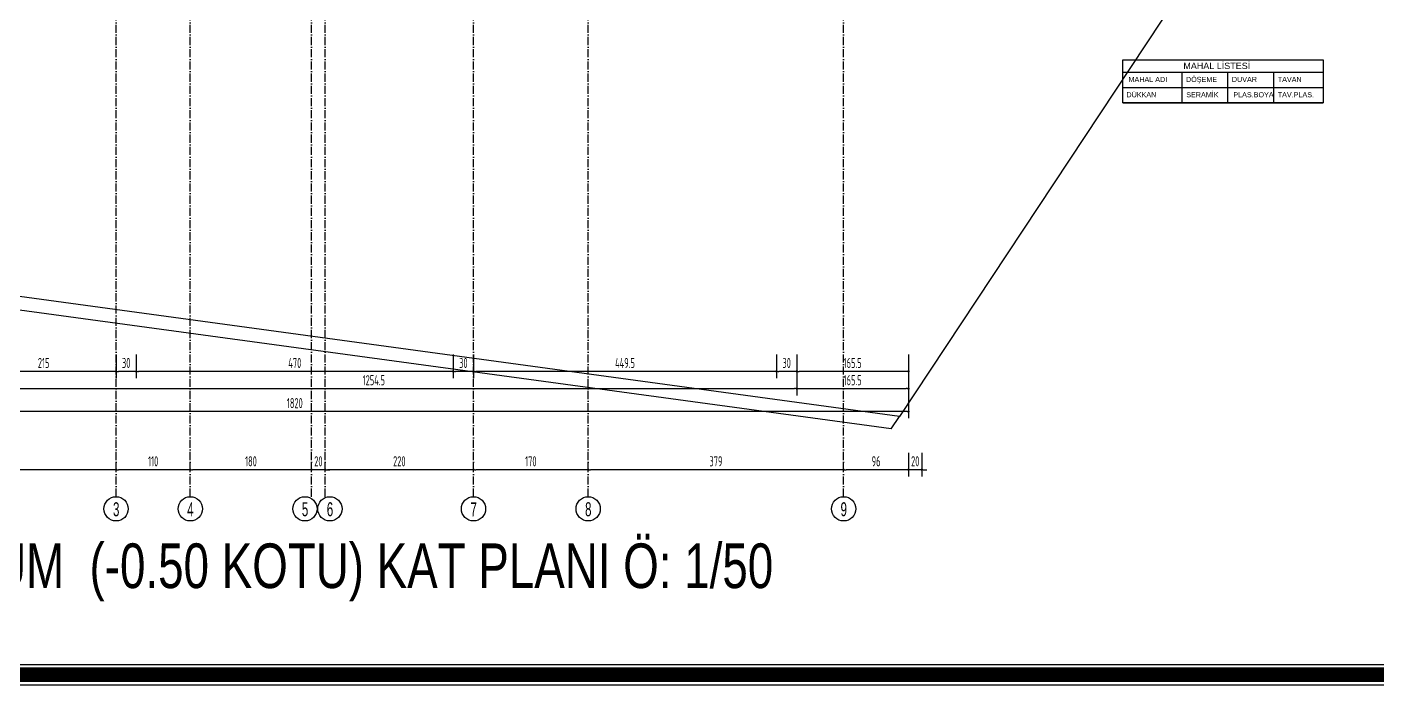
# Model space of a CAD drawing. Extents: x 41749 to 92598, y -24291 to 29432.
# Drawn here: x 53190 to 55192, y -24291 to -23315 of the extents above; entities that cross this region are included whole.
import ezdxf

# ---------------------------------------------------------------- set-up
doc = ezdxf.new("R2010")
doc.units = 0
doc.header["$MEASUREMENT"] = 0
doc.header["$PDMODE"] = 3
doc.linetypes.add('ACAD_ISO10W100', pattern=[18, 12, -3, 0, -3])
doc.layers.get('0').update_dxf_attribs({"linetype": 'CONTINUOUS'})
doc.layers.get('Defpoints').update_dxf_attribs({"linetype": 'CONTINUOUS'})
for name, color, linetype in [('AKS', 10, 'CONTINUOUS'), ('MERBAS', 231, 'CONTINUOUS'), ('OLCU', 3, 'CONTINUOUS'), ('pafta ismi', 4, 'CONTINUOUS'), ('TEFRIS', 12, 'CONTINUOUS'), ('YAZI', 7, 'CONTINUOUS')]:
    doc.layers.add(name, color=color, linetype=linetype)
doc.styles.add('2', font='swisscl.ttf', dxfattribs={"height": 13})
doc.styles.add('OLCU', font='isocpeur.ttf', dxfattribs={"width": 0.59})
doc.styles.add('style3', font='arial.ttf', dxfattribs={"height": 15})
doc.dimstyles.new('OLCU3', dxfattribs={"dimscale": 0.5, "dimtxt": 30, "dimasz": 7, "dimexe": 20, "dimexo": 0, "dimgap": 10, "dimtad": 1, "dimdec": 4, "dimrnd": 0.5, "dimdsep": 46, "dimtxsty": 'OLCU', "dimblk1": 'DOT', "dimblk2": 'DOT', "dimsah": 1, "dimcen": 0.09, "dimclrt": 4, "dimadec": 0, "dimazin": 0, "dimtfac": 1, "dimtdec": 4, "dimtix": 1, "dimtmove": 2, "dimatfit": 3, "dimfxl": 0, "dimtolj": 1, "dimtzin": 0, "dimarcsym": 0})

# ---------------------------------------------------------------- blocks, each defined once
blk = doc.blocks.new('DOT')
at = {"color": 0, "linetype": 'ByBlock'}
blk.add_line((-0.5, 0), (-1, 0), dxfattribs=at)
at = {"color": 0, "linetype": 'ByBlock', "const_width": 0.5}
blk.add_lwpolyline([(-0.25, 0, 1), (0.25, 0, 1)], format="xyb", close=True, dxfattribs=at)
blk = doc.blocks.new('*D2298')
at = {"layer": 'Defpoints', "color": 0, "transparency": 16777216}
for p in [(54497.5, -23861.4), (54517.5, -23861.4), (54497.5, -23971.4)]:
    blk.add_point(p, dxfattribs=at)
at = {"layer": 'OLCU', "color": 0, "lineweight": -2, "transparency": 16777216}
for p, q in [((54497.5, -23946.4), (54497.5, -23981.4)), ((54517.5, -23946.4), (54517.5, -23981.4)), ((54494, -23971.4), (54490.5, -23971.4)), ((54517.5, -23971.4), (54497.5, -23971.4)), ((54521, -23971.4), (54524.5, -23971.4))]:
    blk.add_line(p, q, dxfattribs=at)
at = {"layer": 'OLCU', "color": 0, "lineweight": -2, "transparency": 16777216, "xscale": 3.5, "yscale": 3.5, "zscale": 3.5}
blk.add_blockref('DOT', (54497.5, -23971.4), dxfattribs=at)
at = {"layer": 'OLCU', "color": 0, "lineweight": -2, "transparency": 16777216, "xscale": 3.5, "yscale": 3.5, "zscale": 3.5, "rotation": 180}
blk.add_blockref('DOT', (54517.5, -23971.4), dxfattribs=at)
at = {"layer": 'OLCU', "color": 4, "transparency": 16777216, "insert": (54507.5, -23958.9), "char_height": 15, "attachment_point": 5, "style": 'OLCU'}
blk.add_mtext('\\A1;20', dxfattribs=at)
blk = doc.blocks.new('*D2299')
at = {"layer": 'Defpoints', "color": 0, "transparency": 16777216}
for p in [(54497.5, -23861.4), (54401.4, -23971.4), (54401.4, -23971.4)]:
    blk.add_point(p, dxfattribs=at)
at = {"layer": 'OLCU', "color": 0, "lineweight": -2, "transparency": 16777216}
for p, q in [((54401.4, -23971.4), (54401.4, -23961.4)), ((54497.5, -23946.4), (54497.5, -23981.4)), ((54494, -23971.4), (54404.9, -23971.4))]:
    blk.add_line(p, q, dxfattribs=at)
at = {"layer": 'OLCU', "color": 0, "lineweight": -2, "transparency": 16777216, "xscale": 3.5, "yscale": 3.5, "zscale": 3.5, "rotation": 180}
blk.add_blockref('DOT', (54401.4, -23971.4), dxfattribs=at)
at = {"layer": 'OLCU', "color": 0, "lineweight": -2, "transparency": 16777216, "xscale": 3.5, "yscale": 3.5, "zscale": 3.5}
blk.add_blockref('DOT', (54497.5, -23971.4), dxfattribs=at)
at = {"layer": 'OLCU', "color": 4, "transparency": 16777216, "insert": (54449.5, -23958.9), "char_height": 15, "attachment_point": 5, "style": 'OLCU'}
blk.add_mtext('\\A1;96', dxfattribs=at)
blk = doc.blocks.new('*D2300')
at = {"layer": 'Defpoints', "color": 0, "transparency": 16777216}
for p in [(54022.5, -23971.4), (54022.5, -23971.4), (54401.4, -23971.4)]:
    blk.add_point(p, dxfattribs=at)
at = {"layer": 'OLCU', "color": 0, "lineweight": -2, "transparency": 16777216}
for p, q in [((54022.5, -23971.4), (54022.5, -23961.4)), ((54401.4, -23971.4), (54401.4, -23961.4)), ((54397.9, -23971.4), (54026, -23971.4))]:
    blk.add_line(p, q, dxfattribs=at)
at = {"layer": 'OLCU', "color": 0, "lineweight": -2, "transparency": 16777216, "xscale": 3.5, "yscale": 3.5, "zscale": 3.5, "rotation": 180}
blk.add_blockref('DOT', (54022.5, -23971.4), dxfattribs=at)
at = {"layer": 'OLCU', "color": 0, "lineweight": -2, "transparency": 16777216, "xscale": 3.5, "yscale": 3.5, "zscale": 3.5}
blk.add_blockref('DOT', (54401.4, -23971.4), dxfattribs=at)
at = {"layer": 'OLCU', "color": 4, "transparency": 16777216, "insert": (54212, -23958.9), "char_height": 15, "attachment_point": 5, "style": 'OLCU'}
blk.add_mtext('\\A1;379', dxfattribs=at)
blk = doc.blocks.new('*D2301')
at = {"layer": 'Defpoints', "color": 0, "transparency": 16777216}
for p in [(53852.5, -23971.4), (53852.5, -23971.4), (54022.5, -23971.4)]:
    blk.add_point(p, dxfattribs=at)
at = {"layer": 'OLCU', "color": 0, "lineweight": -2, "transparency": 16777216}
for p, q in [((53852.5, -23971.4), (53852.5, -23961.4)), ((54022.5, -23971.4), (54022.5, -23961.4)), ((54019, -23971.4), (53856, -23971.4))]:
    blk.add_line(p, q, dxfattribs=at)
at = {"layer": 'OLCU', "color": 0, "lineweight": -2, "transparency": 16777216, "xscale": 3.5, "yscale": 3.5, "zscale": 3.5, "rotation": 180}
blk.add_blockref('DOT', (53852.5, -23971.4), dxfattribs=at)
at = {"layer": 'OLCU', "color": 0, "lineweight": -2, "transparency": 16777216, "xscale": 3.5, "yscale": 3.5, "zscale": 3.5}
blk.add_blockref('DOT', (54022.5, -23971.4), dxfattribs=at)
at = {"layer": 'OLCU', "color": 4, "transparency": 16777216, "insert": (53937.5, -23958.9), "char_height": 15, "attachment_point": 5, "style": 'OLCU'}
blk.add_mtext('\\A1;170', dxfattribs=at)
blk = doc.blocks.new('*D2302')
at = {"layer": 'Defpoints', "color": 0, "transparency": 16777216}
for p in [(53632.5, -23971.4), (53632.5, -23971.4), (53852.5, -23971.4)]:
    blk.add_point(p, dxfattribs=at)
at = {"layer": 'OLCU', "color": 0, "lineweight": -2, "transparency": 16777216}
for p, q in [((53632.5, -23971.4), (53632.5, -23961.4)), ((53852.5, -23971.4), (53852.5, -23961.4)), ((53849, -23971.4), (53636, -23971.4))]:
    blk.add_line(p, q, dxfattribs=at)
at = {"layer": 'OLCU', "color": 0, "lineweight": -2, "transparency": 16777216, "xscale": 3.5, "yscale": 3.5, "zscale": 3.5, "rotation": 180}
blk.add_blockref('DOT', (53632.5, -23971.4), dxfattribs=at)
at = {"layer": 'OLCU', "color": 0, "lineweight": -2, "transparency": 16777216, "xscale": 3.5, "yscale": 3.5, "zscale": 3.5}
blk.add_blockref('DOT', (53852.5, -23971.4), dxfattribs=at)
at = {"layer": 'OLCU', "color": 4, "transparency": 16777216, "insert": (53742.5, -23958.9), "char_height": 15, "attachment_point": 5, "style": 'OLCU'}
blk.add_mtext('\\A1;220', dxfattribs=at)
blk = doc.blocks.new('*D2303')
at = {"layer": 'Defpoints', "color": 0, "transparency": 16777216}
for p in [(53612.5, -23971.4), (53612.5, -23971.4), (53632.5, -23971.4)]:
    blk.add_point(p, dxfattribs=at)
at = {"layer": 'OLCU', "color": 0, "lineweight": -2, "transparency": 16777216}
for p, q in [((53612.5, -23971.4), (53612.5, -23961.4)), ((53632.5, -23971.4), (53632.5, -23961.4)), ((53609, -23971.4), (53605.5, -23971.4)), ((53632.5, -23971.4), (53612.5, -23971.4)), ((53636, -23971.4), (53639.5, -23971.4))]:
    blk.add_line(p, q, dxfattribs=at)
at = {"layer": 'OLCU', "color": 0, "lineweight": -2, "transparency": 16777216, "xscale": 3.5, "yscale": 3.5, "zscale": 3.5}
blk.add_blockref('DOT', (53612.5, -23971.4), dxfattribs=at)
at = {"layer": 'OLCU', "color": 0, "lineweight": -2, "transparency": 16777216, "xscale": 3.5, "yscale": 3.5, "zscale": 3.5, "rotation": 180}
blk.add_blockref('DOT', (53632.5, -23971.4), dxfattribs=at)
at = {"layer": 'OLCU', "color": 4, "transparency": 16777216, "insert": (53622.5, -23958.9), "char_height": 15, "attachment_point": 5, "style": 'OLCU'}
blk.add_mtext('\\A1;20', dxfattribs=at)
blk = doc.blocks.new('*D2304')
at = {"layer": 'Defpoints', "color": 0, "transparency": 16777216}
for p in [(53432.5, -23971.4), (53432.5, -23971.4), (53612.5, -23971.4)]:
    blk.add_point(p, dxfattribs=at)
at = {"layer": 'OLCU', "color": 0, "lineweight": -2, "transparency": 16777216}
for p, q in [((53432.5, -23971.4), (53432.5, -23961.4)), ((53612.5, -23971.4), (53612.5, -23961.4)), ((53609, -23971.4), (53436, -23971.4))]:
    blk.add_line(p, q, dxfattribs=at)
at = {"layer": 'OLCU', "color": 0, "lineweight": -2, "transparency": 16777216, "xscale": 3.5, "yscale": 3.5, "zscale": 3.5, "rotation": 180}
blk.add_blockref('DOT', (53432.5, -23971.4), dxfattribs=at)
at = {"layer": 'OLCU', "color": 0, "lineweight": -2, "transparency": 16777216, "xscale": 3.5, "yscale": 3.5, "zscale": 3.5}
blk.add_blockref('DOT', (53612.5, -23971.4), dxfattribs=at)
at = {"layer": 'OLCU', "color": 4, "transparency": 16777216, "insert": (53522.5, -23958.9), "char_height": 15, "attachment_point": 5, "style": 'OLCU'}
blk.add_mtext('\\A1;180', dxfattribs=at)
blk = doc.blocks.new('*D2305')
at = {"layer": 'Defpoints', "color": 0, "transparency": 16777216}
for p in [(53322.5, -23971.4), (53322.5, -23971.4), (53432.5, -23971.4)]:
    blk.add_point(p, dxfattribs=at)
at = {"layer": 'OLCU', "color": 0, "lineweight": -2, "transparency": 16777216}
for p, q in [((53322.5, -23971.4), (53322.5, -23961.4)), ((53432.5, -23971.4), (53432.5, -23961.4)), ((53429, -23971.4), (53326, -23971.4))]:
    blk.add_line(p, q, dxfattribs=at)
at = {"layer": 'OLCU', "color": 0, "lineweight": -2, "transparency": 16777216, "xscale": 3.5, "yscale": 3.5, "zscale": 3.5, "rotation": 180}
blk.add_blockref('DOT', (53322.5, -23971.4), dxfattribs=at)
at = {"layer": 'OLCU', "color": 0, "lineweight": -2, "transparency": 16777216, "xscale": 3.5, "yscale": 3.5, "zscale": 3.5}
blk.add_blockref('DOT', (53432.5, -23971.4), dxfattribs=at)
at = {"layer": 'OLCU', "color": 4, "transparency": 16777216, "insert": (53377.5, -23958.9), "char_height": 15, "attachment_point": 5, "style": 'OLCU'}
blk.add_mtext('\\A1;110', dxfattribs=at)
blk = doc.blocks.new('*D2306')
at = {"layer": 'Defpoints', "color": 0, "transparency": 16777216}
for p in [(52897.5, -23971.4), (52897.5, -23971.4), (53322.5, -23971.4)]:
    blk.add_point(p, dxfattribs=at)
at = {"layer": 'OLCU', "color": 0, "lineweight": -2, "transparency": 16777216}
for p, q in [((53322.5, -23971.4), (53322.5, -23961.4)), ((52897.5, -23971.4), (52897.5, -23981.4)), ((53319, -23971.4), (52901, -23971.4))]:
    blk.add_line(p, q, dxfattribs=at)
at = {"layer": 'OLCU', "color": 0, "lineweight": -2, "transparency": 16777216, "xscale": 3.5, "yscale": 3.5, "zscale": 3.5, "rotation": 180}
blk.add_blockref('DOT', (52897.5, -23971.4), dxfattribs=at)
at = {"layer": 'OLCU', "color": 0, "lineweight": -2, "transparency": 16777216, "xscale": 3.5, "yscale": 3.5, "zscale": 3.5}
blk.add_blockref('DOT', (53322.5, -23971.4), dxfattribs=at)
at = {"layer": 'OLCU', "color": 4, "transparency": 16777216, "insert": (53110, -23958.9), "char_height": 15, "attachment_point": 5, "style": 'OLCU'}
blk.add_mtext('\\A1;425', dxfattribs=at)
blk = doc.blocks.new('*D2374')
at = {"layer": 'Defpoints', "color": 0, "transparency": 16777216}
for p in [(54497.5, -22943.8), (54331.9, -23196.3), (54331.9, -23825.6)]:
    blk.add_point(p, dxfattribs=at)
at = {"layer": 'OLCU', "color": 0, "lineweight": -2, "transparency": 16777216}
for p, q in [((54331.9, -23800.6), (54331.9, -23835.6)), ((54497.5, -23800.6), (54497.5, -23835.6)), ((54494, -23825.6), (54335.4, -23825.6))]:
    blk.add_line(p, q, dxfattribs=at)
at = {"layer": 'OLCU', "color": 0, "lineweight": -2, "transparency": 16777216, "xscale": 3.5, "yscale": 3.5, "zscale": 3.5, "rotation": 180}
blk.add_blockref('DOT', (54331.9, -23825.6), dxfattribs=at)
at = {"layer": 'OLCU', "color": 0, "lineweight": -2, "transparency": 16777216, "xscale": 3.5, "yscale": 3.5, "zscale": 3.5}
blk.add_blockref('DOT', (54497.5, -23825.6), dxfattribs=at)
at = {"layer": 'OLCU', "color": 4, "transparency": 16777216, "insert": (54414.7, -23813.1), "char_height": 15, "attachment_point": 5, "style": 'OLCU'}
blk.add_mtext('\\A1;165.5', dxfattribs=at)
blk = doc.blocks.new('*D2375')
at = {"layer": 'Defpoints', "color": 0, "transparency": 16777216}
for p in [(54331.9, -23196.3), (54301.9, -23206.3), (54301.9, -23825.6)]:
    blk.add_point(p, dxfattribs=at)
at = {"layer": 'OLCU', "color": 0, "lineweight": -2, "transparency": 16777216}
for p, q in [((54301.9, -23800.6), (54301.9, -23835.6)), ((54331.9, -23800.6), (54331.9, -23835.6)), ((54328.4, -23825.6), (54305.4, -23825.6))]:
    blk.add_line(p, q, dxfattribs=at)
at = {"layer": 'OLCU', "color": 0, "lineweight": -2, "transparency": 16777216, "xscale": 3.5, "yscale": 3.5, "zscale": 3.5, "rotation": 180}
blk.add_blockref('DOT', (54301.9, -23825.6), dxfattribs=at)
at = {"layer": 'OLCU', "color": 0, "lineweight": -2, "transparency": 16777216, "xscale": 3.5, "yscale": 3.5, "zscale": 3.5}
blk.add_blockref('DOT', (54331.9, -23825.6), dxfattribs=at)
at = {"layer": 'OLCU', "color": 4, "transparency": 16777216, "insert": (54316.9, -23813.1), "char_height": 15, "attachment_point": 5, "style": 'OLCU'}
blk.add_mtext('\\A1;30', dxfattribs=at)
blk = doc.blocks.new('*D2376')
at = {"layer": 'Defpoints', "color": 0, "transparency": 16777216}
for p in [(53852.5, -23186.3), (54301.9, -23206.3), (53852.5, -23825.6)]:
    blk.add_point(p, dxfattribs=at)
at = {"layer": 'OLCU', "color": 0, "lineweight": -2, "transparency": 16777216}
for p, q in [((53852.5, -23800.6), (53852.5, -23835.6)), ((54301.9, -23800.6), (54301.9, -23835.6)), ((54298.4, -23825.6), (53856, -23825.6))]:
    blk.add_line(p, q, dxfattribs=at)
at = {"layer": 'OLCU', "color": 0, "lineweight": -2, "transparency": 16777216, "xscale": 3.5, "yscale": 3.5, "zscale": 3.5, "rotation": 180}
blk.add_blockref('DOT', (53852.5, -23825.6), dxfattribs=at)
at = {"layer": 'OLCU', "color": 0, "lineweight": -2, "transparency": 16777216, "xscale": 3.5, "yscale": 3.5, "zscale": 3.5}
blk.add_blockref('DOT', (54301.9, -23825.6), dxfattribs=at)
at = {"layer": 'OLCU', "color": 4, "transparency": 16777216, "insert": (54077.2, -23813.1), "char_height": 15, "attachment_point": 5, "style": 'OLCU'}
blk.add_mtext('\\A1;449.5', dxfattribs=at)
blk = doc.blocks.new('*D2377')
at = {"layer": 'Defpoints', "color": 0, "transparency": 16777216}
for p in [(53822.5, -23186.3), (53852.5, -23186.3), (53822.5, -23825.6)]:
    blk.add_point(p, dxfattribs=at)
at = {"layer": 'OLCU', "color": 0, "lineweight": -2, "transparency": 16777216}
for p, q in [((53822.5, -23800.6), (53822.5, -23835.6)), ((53852.5, -23800.6), (53852.5, -23835.6)), ((53849, -23825.6), (53826, -23825.6))]:
    blk.add_line(p, q, dxfattribs=at)
at = {"layer": 'OLCU', "color": 0, "lineweight": -2, "transparency": 16777216, "xscale": 3.5, "yscale": 3.5, "zscale": 3.5, "rotation": 180}
blk.add_blockref('DOT', (53822.5, -23825.6), dxfattribs=at)
at = {"layer": 'OLCU', "color": 0, "lineweight": -2, "transparency": 16777216, "xscale": 3.5, "yscale": 3.5, "zscale": 3.5}
blk.add_blockref('DOT', (53852.5, -23825.6), dxfattribs=at)
at = {"layer": 'OLCU', "color": 4, "transparency": 16777216, "insert": (53837.5, -23813.1), "char_height": 15, "attachment_point": 5, "style": 'OLCU'}
blk.add_mtext('\\A1;30', dxfattribs=at)
blk = doc.blocks.new('*D2378')
at = {"layer": 'Defpoints', "color": 0, "transparency": 16777216}
for p in [(53352.5, -23186.3), (53822.5, -23186.3), (53352.5, -23825.6)]:
    blk.add_point(p, dxfattribs=at)
at = {"layer": 'OLCU', "color": 0, "lineweight": -2, "transparency": 16777216}
for p, q in [((53352.5, -23800.6), (53352.5, -23835.6)), ((53822.5, -23800.6), (53822.5, -23835.6)), ((53819, -23825.6), (53356, -23825.6))]:
    blk.add_line(p, q, dxfattribs=at)
at = {"layer": 'OLCU', "color": 0, "lineweight": -2, "transparency": 16777216, "xscale": 3.5, "yscale": 3.5, "zscale": 3.5, "rotation": 180}
blk.add_blockref('DOT', (53352.5, -23825.6), dxfattribs=at)
at = {"layer": 'OLCU', "color": 0, "lineweight": -2, "transparency": 16777216, "xscale": 3.5, "yscale": 3.5, "zscale": 3.5}
blk.add_blockref('DOT', (53822.5, -23825.6), dxfattribs=at)
at = {"layer": 'OLCU', "color": 4, "transparency": 16777216, "insert": (53587.5, -23813.1), "char_height": 15, "attachment_point": 5, "style": 'OLCU'}
blk.add_mtext('\\A1;470', dxfattribs=at)
blk = doc.blocks.new('*D2379')
at = {"layer": 'Defpoints', "color": 0, "transparency": 16777216}
for p in [(53322.5, -23186.3), (53352.5, -23186.3), (53322.5, -23825.6)]:
    blk.add_point(p, dxfattribs=at)
at = {"layer": 'OLCU', "color": 0, "lineweight": -2, "transparency": 16777216}
for p, q in [((53322.5, -23800.6), (53322.5, -23835.6)), ((53352.5, -23800.6), (53352.5, -23835.6)), ((53349, -23825.6), (53326, -23825.6))]:
    blk.add_line(p, q, dxfattribs=at)
at = {"layer": 'OLCU', "color": 0, "lineweight": -2, "transparency": 16777216, "xscale": 3.5, "yscale": 3.5, "zscale": 3.5, "rotation": 180}
blk.add_blockref('DOT', (53322.5, -23825.6), dxfattribs=at)
at = {"layer": 'OLCU', "color": 0, "lineweight": -2, "transparency": 16777216, "xscale": 3.5, "yscale": 3.5, "zscale": 3.5}
blk.add_blockref('DOT', (53352.5, -23825.6), dxfattribs=at)
at = {"layer": 'OLCU', "color": 4, "transparency": 16777216, "insert": (53337.5, -23813.1), "char_height": 15, "attachment_point": 5, "style": 'OLCU'}
blk.add_mtext('\\A1;30', dxfattribs=at)
blk = doc.blocks.new('*D2380')
at = {"layer": 'Defpoints', "color": 0, "transparency": 16777216}
for p in [(53322.5, -23186.3), (53107.6, -23206.3), (53107.6, -23825.6)]:
    blk.add_point(p, dxfattribs=at)
at = {"layer": 'OLCU', "color": 0, "lineweight": -2, "transparency": 16777216}
for p, q in [((53107.6, -23800.6), (53107.6, -23835.6)), ((53322.5, -23800.6), (53322.5, -23835.6)), ((53319, -23825.6), (53111.1, -23825.6))]:
    blk.add_line(p, q, dxfattribs=at)
at = {"layer": 'OLCU', "color": 0, "lineweight": -2, "transparency": 16777216, "xscale": 3.5, "yscale": 3.5, "zscale": 3.5, "rotation": 180}
blk.add_blockref('DOT', (53107.6, -23825.6), dxfattribs=at)
at = {"layer": 'OLCU', "color": 0, "lineweight": -2, "transparency": 16777216, "xscale": 3.5, "yscale": 3.5, "zscale": 3.5}
blk.add_blockref('DOT', (53322.5, -23825.6), dxfattribs=at)
at = {"layer": 'OLCU', "color": 4, "transparency": 16777216, "insert": (53215.1, -23813.1), "char_height": 15, "attachment_point": 5, "style": 'OLCU'}
blk.add_mtext('\\A1;215', dxfattribs=at)
blk = doc.blocks.new('*D2383')
at = {"layer": 'Defpoints', "color": 0, "transparency": 16777216}
for p in [(53077.6, -23201.7), (54331.9, -23800.6), (54331.9, -23851.2)]:
    blk.add_point(p, dxfattribs=at)
at = {"layer": 'OLCU', "color": 0, "lineweight": -2, "transparency": 16777216}
for p, q in [((53077.6, -23826.2), (53077.6, -23861.2)), ((54331.9, -23826.2), (54331.9, -23861.2)), ((53081.1, -23851.2), (54328.4, -23851.2))]:
    blk.add_line(p, q, dxfattribs=at)
at = {"layer": 'OLCU', "color": 0, "lineweight": -2, "transparency": 16777216, "xscale": 3.5, "yscale": 3.5, "zscale": 3.5, "rotation": 180}
blk.add_blockref('DOT', (53077.6, -23851.2), dxfattribs=at)
at = {"layer": 'OLCU', "color": 0, "lineweight": -2, "transparency": 16777216, "xscale": 3.5, "yscale": 3.5, "zscale": 3.5}
blk.add_blockref('DOT', (54331.9, -23851.2), dxfattribs=at)
at = {"layer": 'OLCU', "color": 4, "transparency": 16777216, "insert": (53704.7, -23838.7), "char_height": 15, "attachment_point": 5, "style": 'OLCU'}
blk.add_mtext('\\A1;1254.5', dxfattribs=at)
blk = doc.blocks.new('*D2384')
at = {"layer": 'Defpoints', "color": 0, "transparency": 16777216}
for p in [(54331.9, -23800.6), (54497.5, -23800.6), (54497.5, -23851.2)]:
    blk.add_point(p, dxfattribs=at)
at = {"layer": 'OLCU', "color": 0, "lineweight": -2, "transparency": 16777216}
for p, q in [((54331.9, -23826.2), (54331.9, -23861.2)), ((54497.5, -23826.2), (54497.5, -23861.2)), ((54335.4, -23851.2), (54494, -23851.2))]:
    blk.add_line(p, q, dxfattribs=at)
at = {"layer": 'OLCU', "color": 0, "lineweight": -2, "transparency": 16777216, "xscale": 3.5, "yscale": 3.5, "zscale": 3.5, "rotation": 180}
blk.add_blockref('DOT', (54331.9, -23851.2), dxfattribs=at)
at = {"layer": 'OLCU', "color": 0, "lineweight": -2, "transparency": 16777216, "xscale": 3.5, "yscale": 3.5, "zscale": 3.5}
blk.add_blockref('DOT', (54497.5, -23851.2), dxfattribs=at)
at = {"layer": 'OLCU', "color": 4, "transparency": 16777216, "insert": (54414.7, -23838.7), "char_height": 15, "attachment_point": 5, "style": 'OLCU'}
blk.add_mtext('\\A1;165.5', dxfattribs=at)
blk = doc.blocks.new('*D2385')
at = {"layer": 'Defpoints', "color": 0, "transparency": 16777216}
for p in [(52677.5, -23800.6), (54497.5, -23800.6), (52677.5, -23885.2)]:
    blk.add_point(p, dxfattribs=at)
at = {"layer": 'OLCU', "color": 0, "lineweight": -2, "transparency": 16777216}
for p, q in [((52677.5, -23860.2), (52677.5, -23895.2)), ((54497.5, -23860.2), (54497.5, -23895.2)), ((54494, -23885.2), (52681, -23885.2))]:
    blk.add_line(p, q, dxfattribs=at)
at = {"layer": 'OLCU', "color": 0, "lineweight": -2, "transparency": 16777216, "xscale": 3.5, "yscale": 3.5, "zscale": 3.5, "rotation": 180}
blk.add_blockref('DOT', (52677.5, -23885.2), dxfattribs=at)
at = {"layer": 'OLCU', "color": 0, "lineweight": -2, "transparency": 16777216, "xscale": 3.5, "yscale": 3.5, "zscale": 3.5}
blk.add_blockref('DOT', (54497.5, -23885.2), dxfattribs=at)
at = {"layer": 'OLCU', "color": 4, "transparency": 16777216, "insert": (53587.5, -23872.7), "char_height": 15, "attachment_point": 5, "style": 'OLCU'}
blk.add_mtext('\\A1;1820', dxfattribs=at)

msp = doc.modelspace()

# ---------------------------------------------------------------- linework, layer by layer
at = {"layer": 'AKS', "linetype": 'ACAD_ISO10W100'}
for p, q in [((53322.53676, -24011.44639), (53322.53676, -21978.06351)), ((53432.53676, -24011.44639), (53432.53676, -21978.06351)), ((53612.53676, -24011.44639), (53612.53676, -21978.06351)), ((53632.53676, -24011.44639), (53632.53676, -21978.06351)), ((53852.53676, -24011.44639), (53852.53676, -21978.06351)), ((54022.53676, -24011.44639), (54022.53676, -21978.06351)), ((54401.38823, -24011.44639), (54401.38823, -21978.06351))]:
    msp.add_line(p, q, dxfattribs=at)
at = {"layer": 'MERBAS'}
for points in [[(45632.04216, -24290.68394), (45632.04216, -21390.68394), (70862.32763, -21390.68394), (70862.32763, -24290.68394)], [(45637.04216, -24285.68394), (45637.04216, -21395.68394), (70857.32763, -21395.68394), (70857.32763, -24285.68394)], [(45657.04216, -24265.68394), (45657.04216, -21415.68394), (70837.32763, -21415.68394), (70837.32763, -24265.68394)], [(45662.04216, -24260.68394), (45662.04216, -21420.68394), (70832.32763, -21420.68394), (70832.32763, -24260.68394)]]:
    msp.add_lwpolyline(points, close=True, dxfattribs=at)
at = {"layer": 'MERBAS', "const_width": 20}
msp.add_lwpolyline([(45647.04216, -24275.68394), (45647.04216, -21405.68394), (70847.32763, -21405.68394), (70847.32763, -24275.68394)], close=True, dxfattribs=at)
at = {"layer": 'TEFRIS'}
for p, q in [((55175.43328, -22847.87656), (54484.02373, -23892.30672)), ((54484.02373, -23892.30672), (52922.20466, -23679.61049)), ((54471.76661, -23910.8221), (52903.10887, -23697.19455)), ((54471.76661, -23910.8221), (54484.02373, -23892.30672))]:
    msp.add_line(p, q, dxfattribs=at)
at = {"layer": 'YAZI', "ltscale": 0.6}
for p, q in [((54815.22101, -23381.90819), (55112.22101, -23381.90819)), ((54902.71842, -23381.90819), (54902.71842, -23427.26819)), ((54970.75842, -23381.90819), (54970.75842, -23427.26819)), ((55038.79842, -23381.90819), (55038.79842, -23427.26819)), ((54815.22101, -23404.58819), (55112.22101, -23404.58819)), ((54815.22101, -23427.26819), (55112.22101, -23427.26819))]:
    msp.add_line(p, q, dxfattribs=at)
msp.add_lwpolyline([(54815.22101, -23363.76419), (55112.22101, -23363.76419), (55112.22101, -23427.26819), (54815.22101, -23427.26819)], close=True, dxfattribs=at)
msp.add_lwpolyline([(54815.22101, -23427.26819), (54815.22101, -23427.26819), (55112.22101, -23427.26819), (55112.22101, -23427.26819)], dxfattribs=at)
at = {"layer": 'YAZI'}
for centre in [(53322.53676, -24029.44639), (53432.53676, -24029.44639), (53602.53676, -24029.44639), (53639.53676, -24029.44639), (53852.53676, -24029.44639), (54022.53676, -24029.44639), (54401.38823, -24029.44639)]:
    msp.add_circle(centre, 18, dxfattribs=at)

# ---------------------------------------------------------------- texts
at = {"layer": 'pafta ismi', "style": '2'}
msp.add_text('1.BODRUM  (-0.50 KOTU) KAT PLANI Ö: 1/50', height=66.15, dxfattribs=at).set_placement((52887.62916, -24146.9397))
at = {"layer": 'YAZI', "ltscale": 0.6, "style": 'style3'}
for s, height, p in [('MAHAL LİSTESİ', 9.5256, (54905.13162, -23377.32235)), ('MAHAL ADI', 7.62048, (54823.76663, -23396.50993)), ('DÖŞEME', 7.62048, (54908.99334, -23396.50993)), ('DUVAR', 7.62048, (54977.03334, -23396.50993)), ('TAVAN', 7.62048, (55045.07334, -23396.50993)), ('DÜKKAN', 7.62048, (54820.67702, -23419.18993)), ('SERAMİK', 7.62048, (54909.37098, -23419.18993)), ('PLAS.BOYA', 7.62048, (54979.21232, -23419.18993)), ('TAV.PLAS.', 7.62048, (55045.02889, -23419.18993))]:
    msp.add_text(s, height=height, dxfattribs=at).set_placement(p)
at = {"layer": 'YAZI', "char_height": 20.736, "width": 360.8188416, "attachment_point": 5, "style": 'OLCU'}
for s, insert in [('{\\fArial|b0|i0|c162|p34;3}', (53322.71556, -24030.2054)), ('{\\fArial|b0|i0|c162|p34;4}', (53432.71556, -24030.2054)), ('{\\fArial|b0|i0|c162|p34;5}', (53602.71556, -24030.2054)), ('{\\fArial|b0|i0|c162|p34;6}', (53639.71556, -24030.2054)), ('{\\fArial|b0|i0|c162|p34;7}', (53852.71556, -24030.2054)), ('{\\fArial|b0|i0|c162|p34;8}', (54022.71556, -24030.2054)), ('{\\fArial|b0|i0|c162|p34;9}', (54401.56704, -24030.2054))]:
    msp.add_mtext(s, dxfattribs=dict(at, insert=insert))

# ---------------------------------------------------------------- dimensions: what is measured, and where the dimension line sits
at = {"layer": 'OLCU'}
for base, p1, p2, picture, middle in [((54331.87856, -23825.62013), (54497.53676, -22943.78089), (54331.87856, -23196.33978), '*D2374', (54414.70766, -23813.12013)), ((53107.58132, -23825.62013), (53322.53676, -23186.33973), (53107.58132, -23206.33978), '*D2380', (53215.05904, -23813.12013)), ((53322.53676, -23825.62013), (53352.53676, -23186.33973), (53322.53676, -23186.33973), '*D2379', (53337.53676, -23813.12013)), ((53352.53676, -23825.62013), (53822.53676, -23186.33973), (53352.53676, -23186.33973), '*D2378', (53587.53676, -23813.12013)), ((53822.53676, -23825.62013), (53852.53676, -23186.33973), (53822.53676, -23186.33973), '*D2377', (53837.53676, -23813.12013)), ((53852.53676, -23825.62013), (54301.87856, -23206.33978), (53852.53676, -23186.33973), '*D2376', (54077.20766, -23813.12013)), ((54301.87856, -23825.62013), (54331.87856, -23196.33978), (54301.87856, -23206.33978), '*D2375', (54316.87856, -23813.12013)), ((54331.87856, -23851.18652), (53077.58132, -23201.71071), (54331.87856, -23800.62013), '*D2383', (53704.72994, -23838.68652)), ((52677.53676, -23885.23387), (54497.53676, -23800.62013), (52677.53676, -23800.62013), '*D2385', (53587.53676, -23872.73387)), ((54497.53676, -23851.18652), (54331.87856, -23800.62013), (54497.53676, -23800.62013), '*D2384', (54414.70766, -23838.68652)), ((54401.38823, -23971.44639), (54497.53676, -23861.44639), (54401.38823, -23971.44639), '*D2299', (54449.4625, -23958.94639)), ((54497.53676, -23971.44639), (54517.53676, -23861.44639), (54497.53676, -23861.44639), '*D2298', (54507.53676, -23958.94639)), ((52897.53676, -23971.44639), (53322.53676, -23971.44639), (52897.53676, -23971.44639), '*D2306', (53110.03676, -23958.94639)), ((53322.53676, -23971.44639), (53432.53676, -23971.44639), (53322.53676, -23971.44639), '*D2305', (53377.53676, -23958.94639)), ((53432.53676, -23971.44639), (53612.53676, -23971.44639), (53432.53676, -23971.44639), '*D2304', (53522.53676, -23958.94639)), ((53612.53676, -23971.44639), (53632.53676, -23971.44639), (53612.53676, -23971.44639), '*D2303', (53622.53676, -23958.94639)), ((53632.53676, -23971.44639), (53852.53676, -23971.44639), (53632.53676, -23971.44639), '*D2302', (53742.53676, -23958.94639)), ((53852.53676, -23971.44639), (54022.53676, -23971.44639), (53852.53676, -23971.44639), '*D2301', (53937.53676, -23958.94639)), ((54022.53676, -23971.44639), (54401.38823, -23971.44639), (54022.53676, -23971.44639), '*D2300', (54211.9625, -23958.94639))]:
    dim = msp.add_linear_dim(base=base, p1=p1, p2=p2, dimstyle='OLCU3', dxfattribs=at)
    dim.commit()
    dim.dimension.update_dxf_attribs({"geometry": picture, "text_midpoint": middle})

doc.saveas('drawing.dxf')
